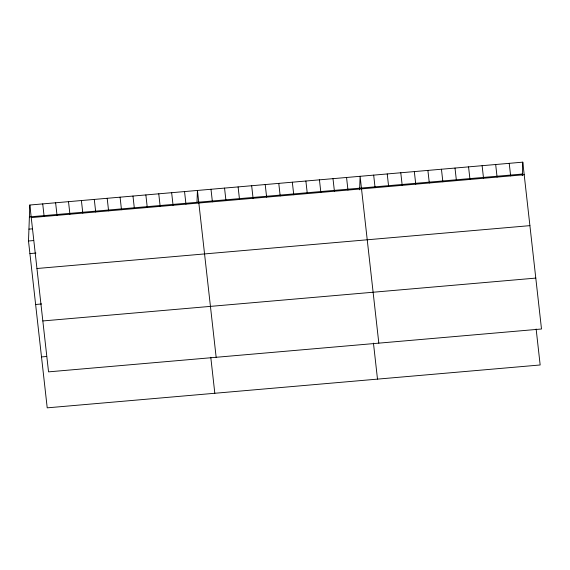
<?xml version="1.0" encoding="UTF-8"?>
<svg xmlns="http://www.w3.org/2000/svg" width="570" height="570" viewBox="0 0 570 570"><rect width="100%" height="100%" fill="white"/><g stroke="black" fill="none" stroke-linecap="round" stroke-linejoin="round"><path stroke-width="0.85" d="M536.135 328.99L540.168 364.978L47.217 407.842L28.5 241.003L29.832 205.022L522.783 162.158L541.5 328.997L48.543 371.861L29.832 205.022M196.999 202.321L197.434 190.451L216.151 357.29M359.613 189.81L360.112 176.301L378.822 343.147M522.284 175.667L522.783 162.158M29.391 216.892L522.348 174.035M31.243 217.597L524.193 174.741M28.942 229.126L32.376 228.827M28.5 241.003L33.659 240.554M29.911 253.579L35.924 253.059M36.95 268.506L529.908 225.642M35.618 304.487L41.639 303.96M42.835 320.953L535.793 278.096M41.503 356.934L46.662 356.485M509.231 163.341L510.642 175.916M495.672 164.516L497.083 177.092M482.12 165.699L483.531 178.275M468.561 166.875L469.972 179.45M455.003 168.05L456.413 180.633M441.451 169.233L442.861 181.809M427.892 170.409L429.303 182.991M414.333 171.591L415.744 184.167M400.781 172.767L402.192 185.343M387.222 173.95L388.633 186.525M373.671 175.125L375.081 187.701M373.457 343.14L377.497 379.121M346.553 177.484L347.964 190.059M333.001 178.659L334.412 191.242M319.442 179.842L320.853 192.418M305.883 181.018L307.294 193.593M292.332 182.201L293.742 194.776M278.773 183.376L280.184 195.952M265.214 184.552L266.625 197.135M251.662 185.734L253.073 198.31M238.103 186.91L239.514 199.493M224.552 188.093L225.962 200.668M210.993 189.268L212.403 201.844M210.779 357.283L214.819 393.264M184.545 191.57L185.955 204.145M171.648 192.689L173.059 205.271M158.759 193.814L160.17 206.39M145.863 194.933L147.274 207.509M132.974 196.052L134.385 208.634M120.078 197.177L121.488 209.753M107.189 198.296L108.599 210.871M94.292 199.415L95.703 211.997M81.403 200.54L82.814 213.116M68.507 201.659L69.918 214.235M55.618 202.778L57.029 215.36M42.721 203.903L44.132 216.479"/></g></svg>
